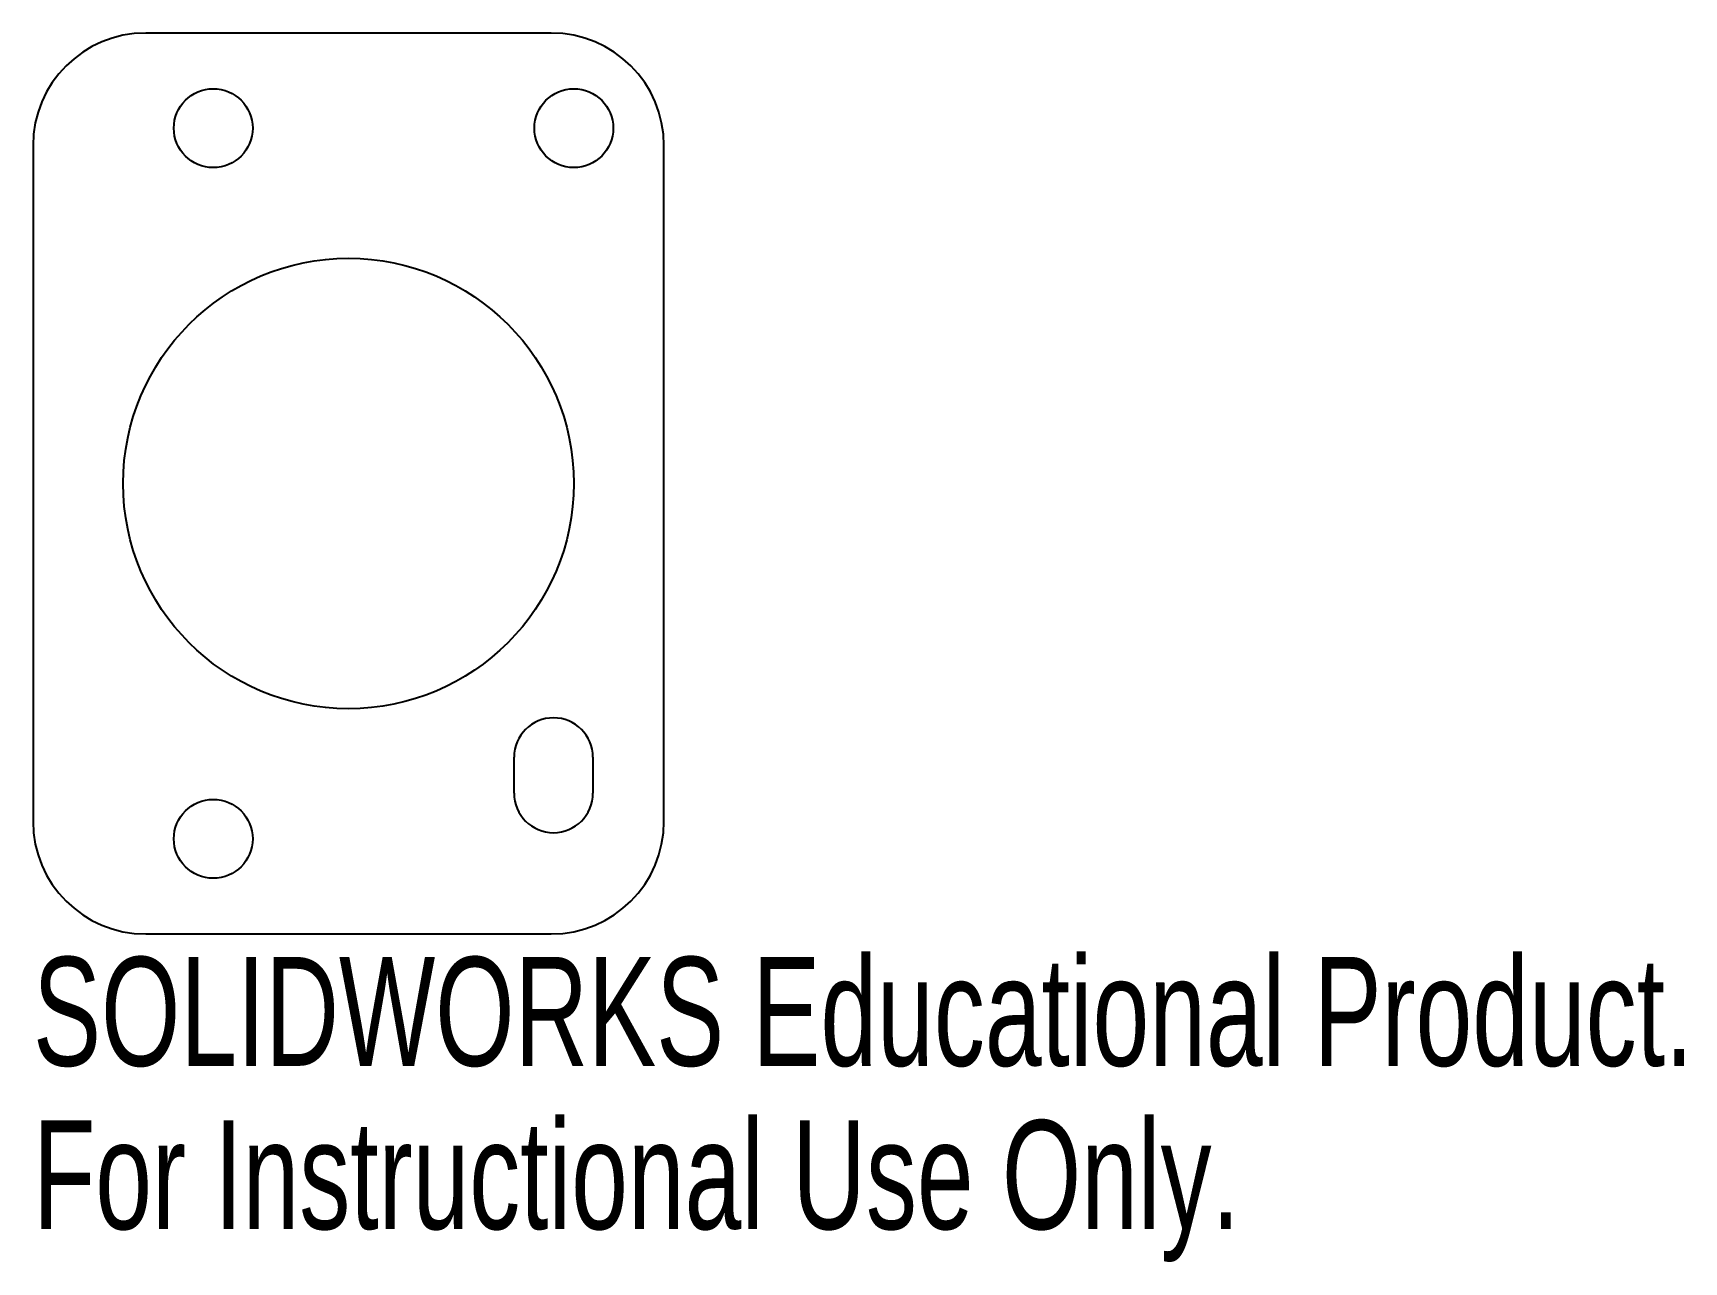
# Model space of a CAD drawing. Header units: millimetres. Extents: x -14 to 59.3, y -34.6 to 20.
import ezdxf

# ---------------------------------------------------------------- set-up
doc = ezdxf.new("R2010")
doc.units = ezdxf.units.MM
doc.styles.add('SLDTEXTSTYLE0', font='TXT', dxfattribs={"width": 0.7})

msp = doc.modelspace()

# ---------------------------------------------------------------- linework, layer by layer
at = {"color": 7, "linetype": 'Continuous', "lineweight": 25}
for p, q in [((9, 20), (-9, 20)), ((-14, 15), (-14, -15)), ((14, -15), (14, 15)), ((7.35, -13.752), (7.35, -12.152)), ((10.85, -12.152), (10.85, -13.752)), ((-9, -20), (9, -20))]:
    msp.add_line(p, q, dxfattribs=at)
for centre, radius in [((-6, 15.775), 1.75), ((10, 15.775), 1.75), ((0, 0), 10), ((-6, -15.775), 1.75)]:
    msp.add_circle(centre, radius, dxfattribs=at)
for centre, radius, start, end in [((-9, 15), 5, 90, 180), ((9, 15), 5, 0, 90), ((9.1, -12.152), 1.75, 0, 180), ((9.1, -13.752), 1.75, 180, 0), ((-9, -15), 5, 180, 270), ((9, -15), 5, 270, 0)]:
    msp.add_arc(centre, radius, start, end, dxfattribs=at)

# ---------------------------------------------------------------- texts
at = {"color": 7, "linetype": 'Continuous', "char_height": 4.83362, "attachment_point": 1, "style": 'SLDTEXTSTYLE0'}
for s, insert in [('SOLIDWORKS Educational Product.', (-14, -21.02)), ('For Instructional Use Only.', (-14, -28.27))]:
    msp.add_mtext(s, dxfattribs=dict(at, insert=insert))

doc.saveas('drawing.dxf')
